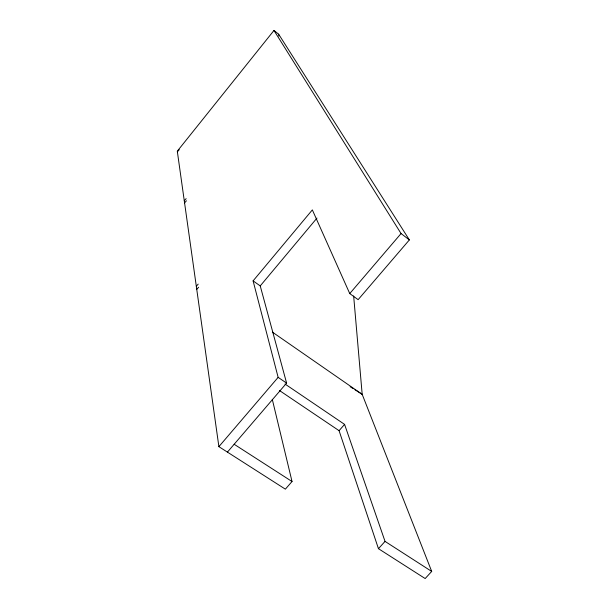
<?xml version="1.0" encoding="UTF-8"?>
<svg xmlns="http://www.w3.org/2000/svg" width="609" height="609" viewBox="0 0 609 609"><rect width="100%" height="100%" fill="white"/><g stroke="black" fill="none" stroke-linecap="round" stroke-linejoin="round"><path stroke-width="0.91" d="M227.423 452.114L286.603 383.091L278.138 377.352L253.1 280.871L312.341 209.899L349.749 293.576L358.13 299.666L409.37 239.908L278.656 34.203L273.981 30.45L177.295 151.177L218.89 446.656L285.355 489.156L292.031 481.521L272.292 399.375M286.603 383.091L260.233 285.91L316.969 218.098M218.89 446.656L278.138 377.352M349.749 293.576L401.057 233.559L273.981 30.45M177.386 151.816L179.259 149.669M184.276 200.78L186.148 198.641M184.58 202.904L186.445 200.764M353.654 295.974L362.18 394.335L431.705 571.432L425.166 578.55L378.448 548.679L339.076 430.677L344.58 424.389L285.012 384.035M196.311 286.245L198.207 284.114M196.745 289.359L198.641 287.242M378.448 548.679L385.04 541.393L344.58 424.389M350.137 386.692L353.349 388.725M354.956 389.745L362.18 394.335L272.383 332.095M234.153 444.258L292.031 481.521M385.04 541.393L431.705 571.432M279.462 390.514L339.076 430.677M253.1 280.871L260.233 285.91M401.057 233.559L409.37 239.908M278.656 34.203L278.846 36.091"/></g></svg>
